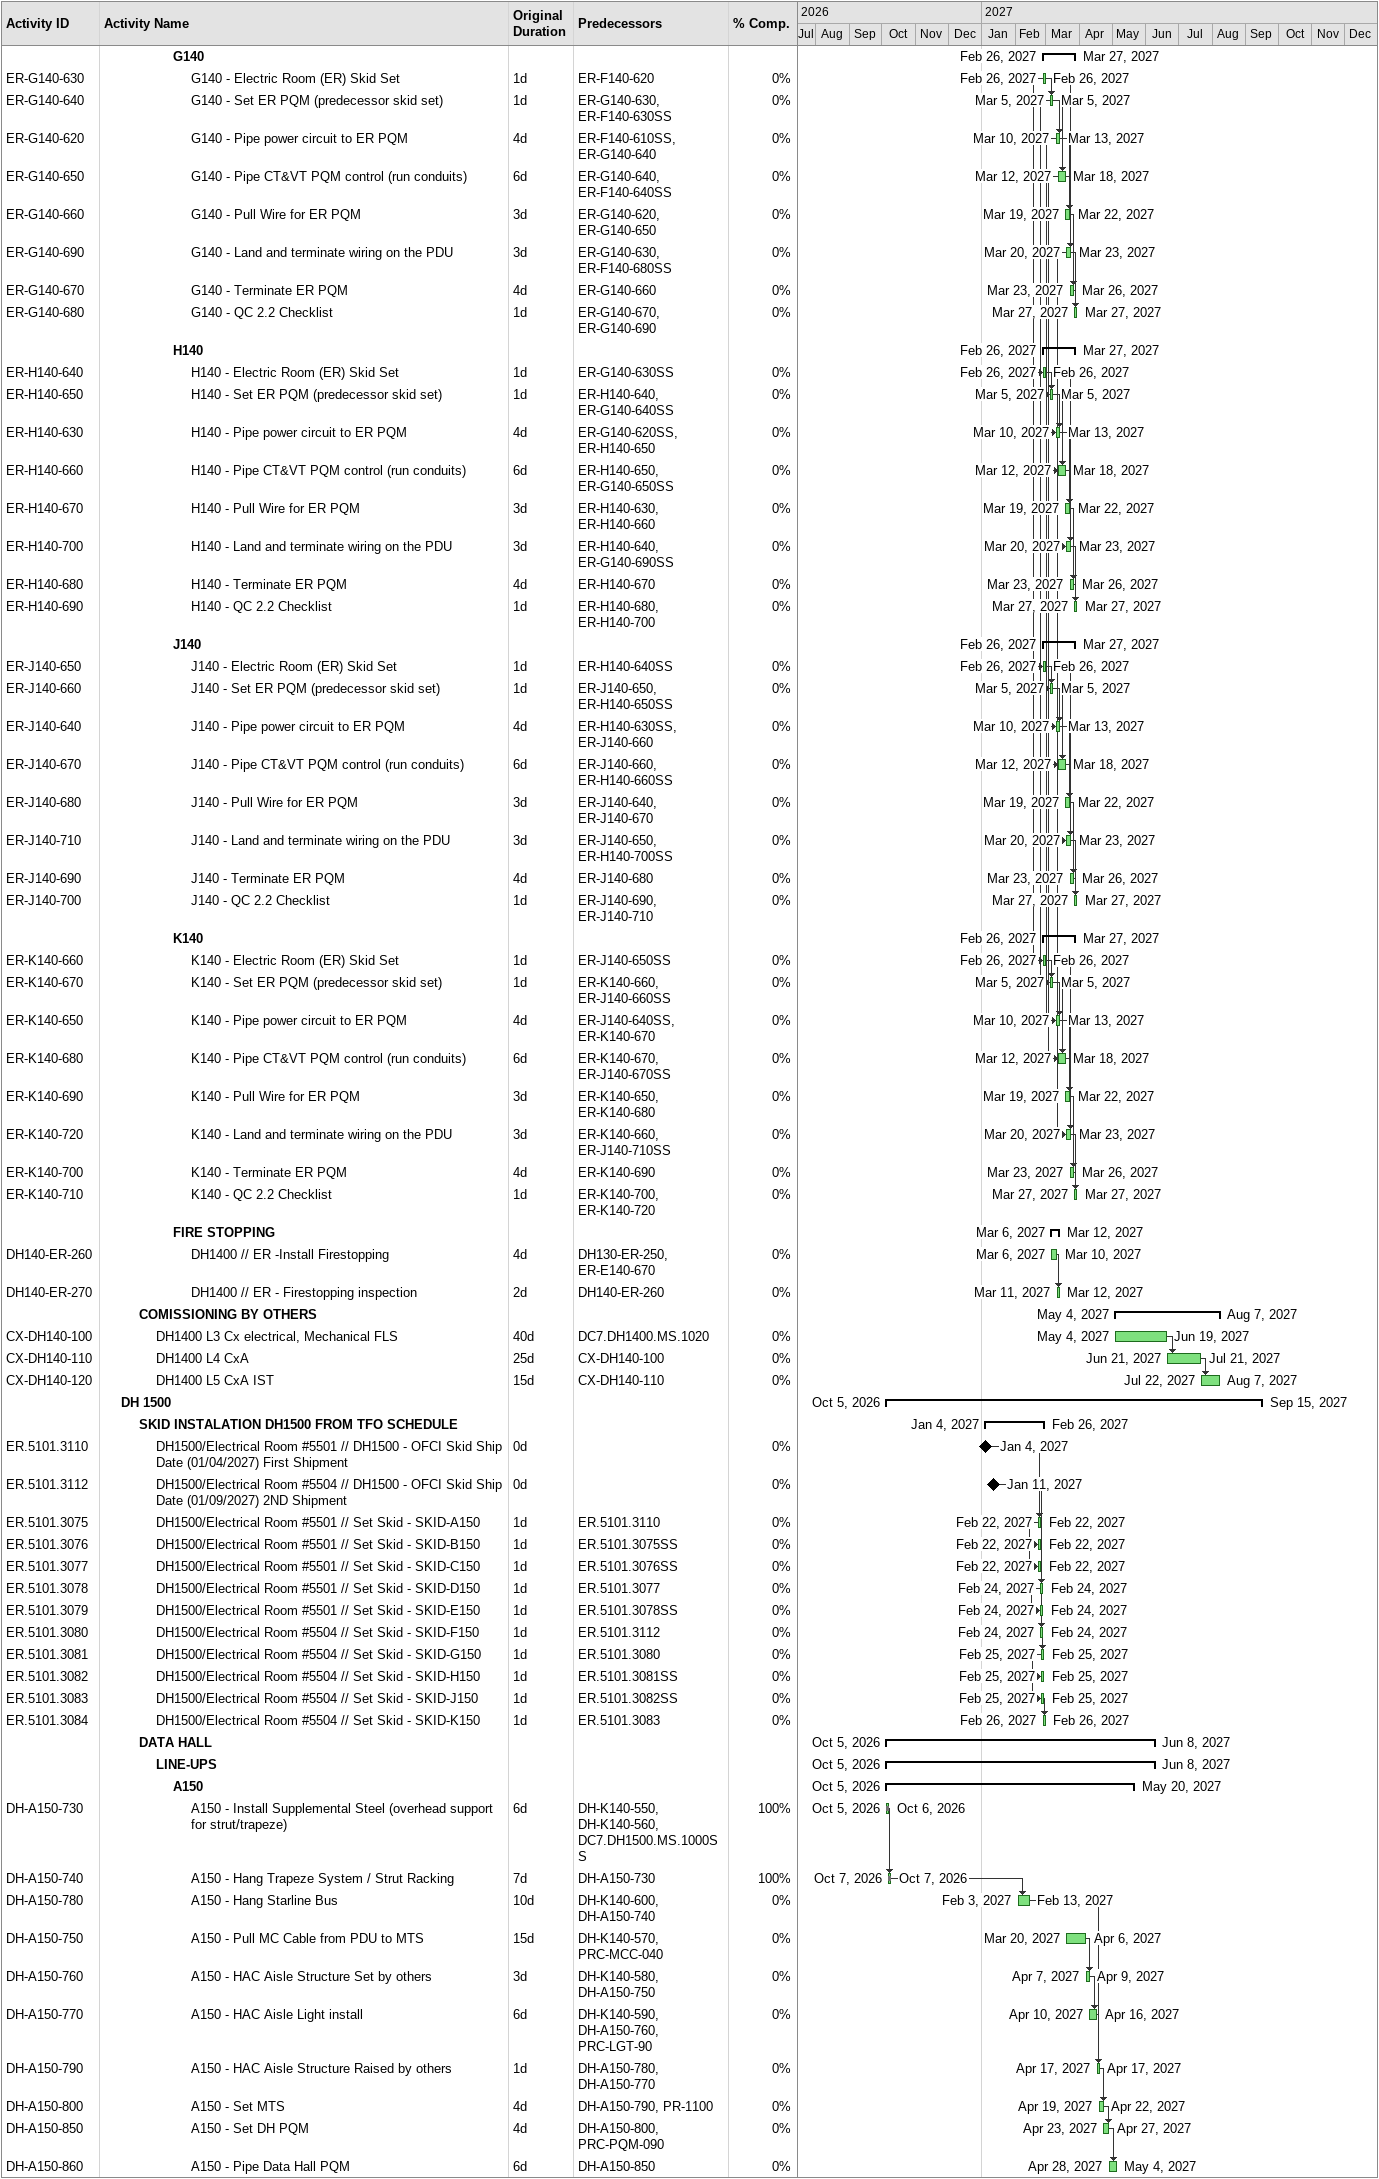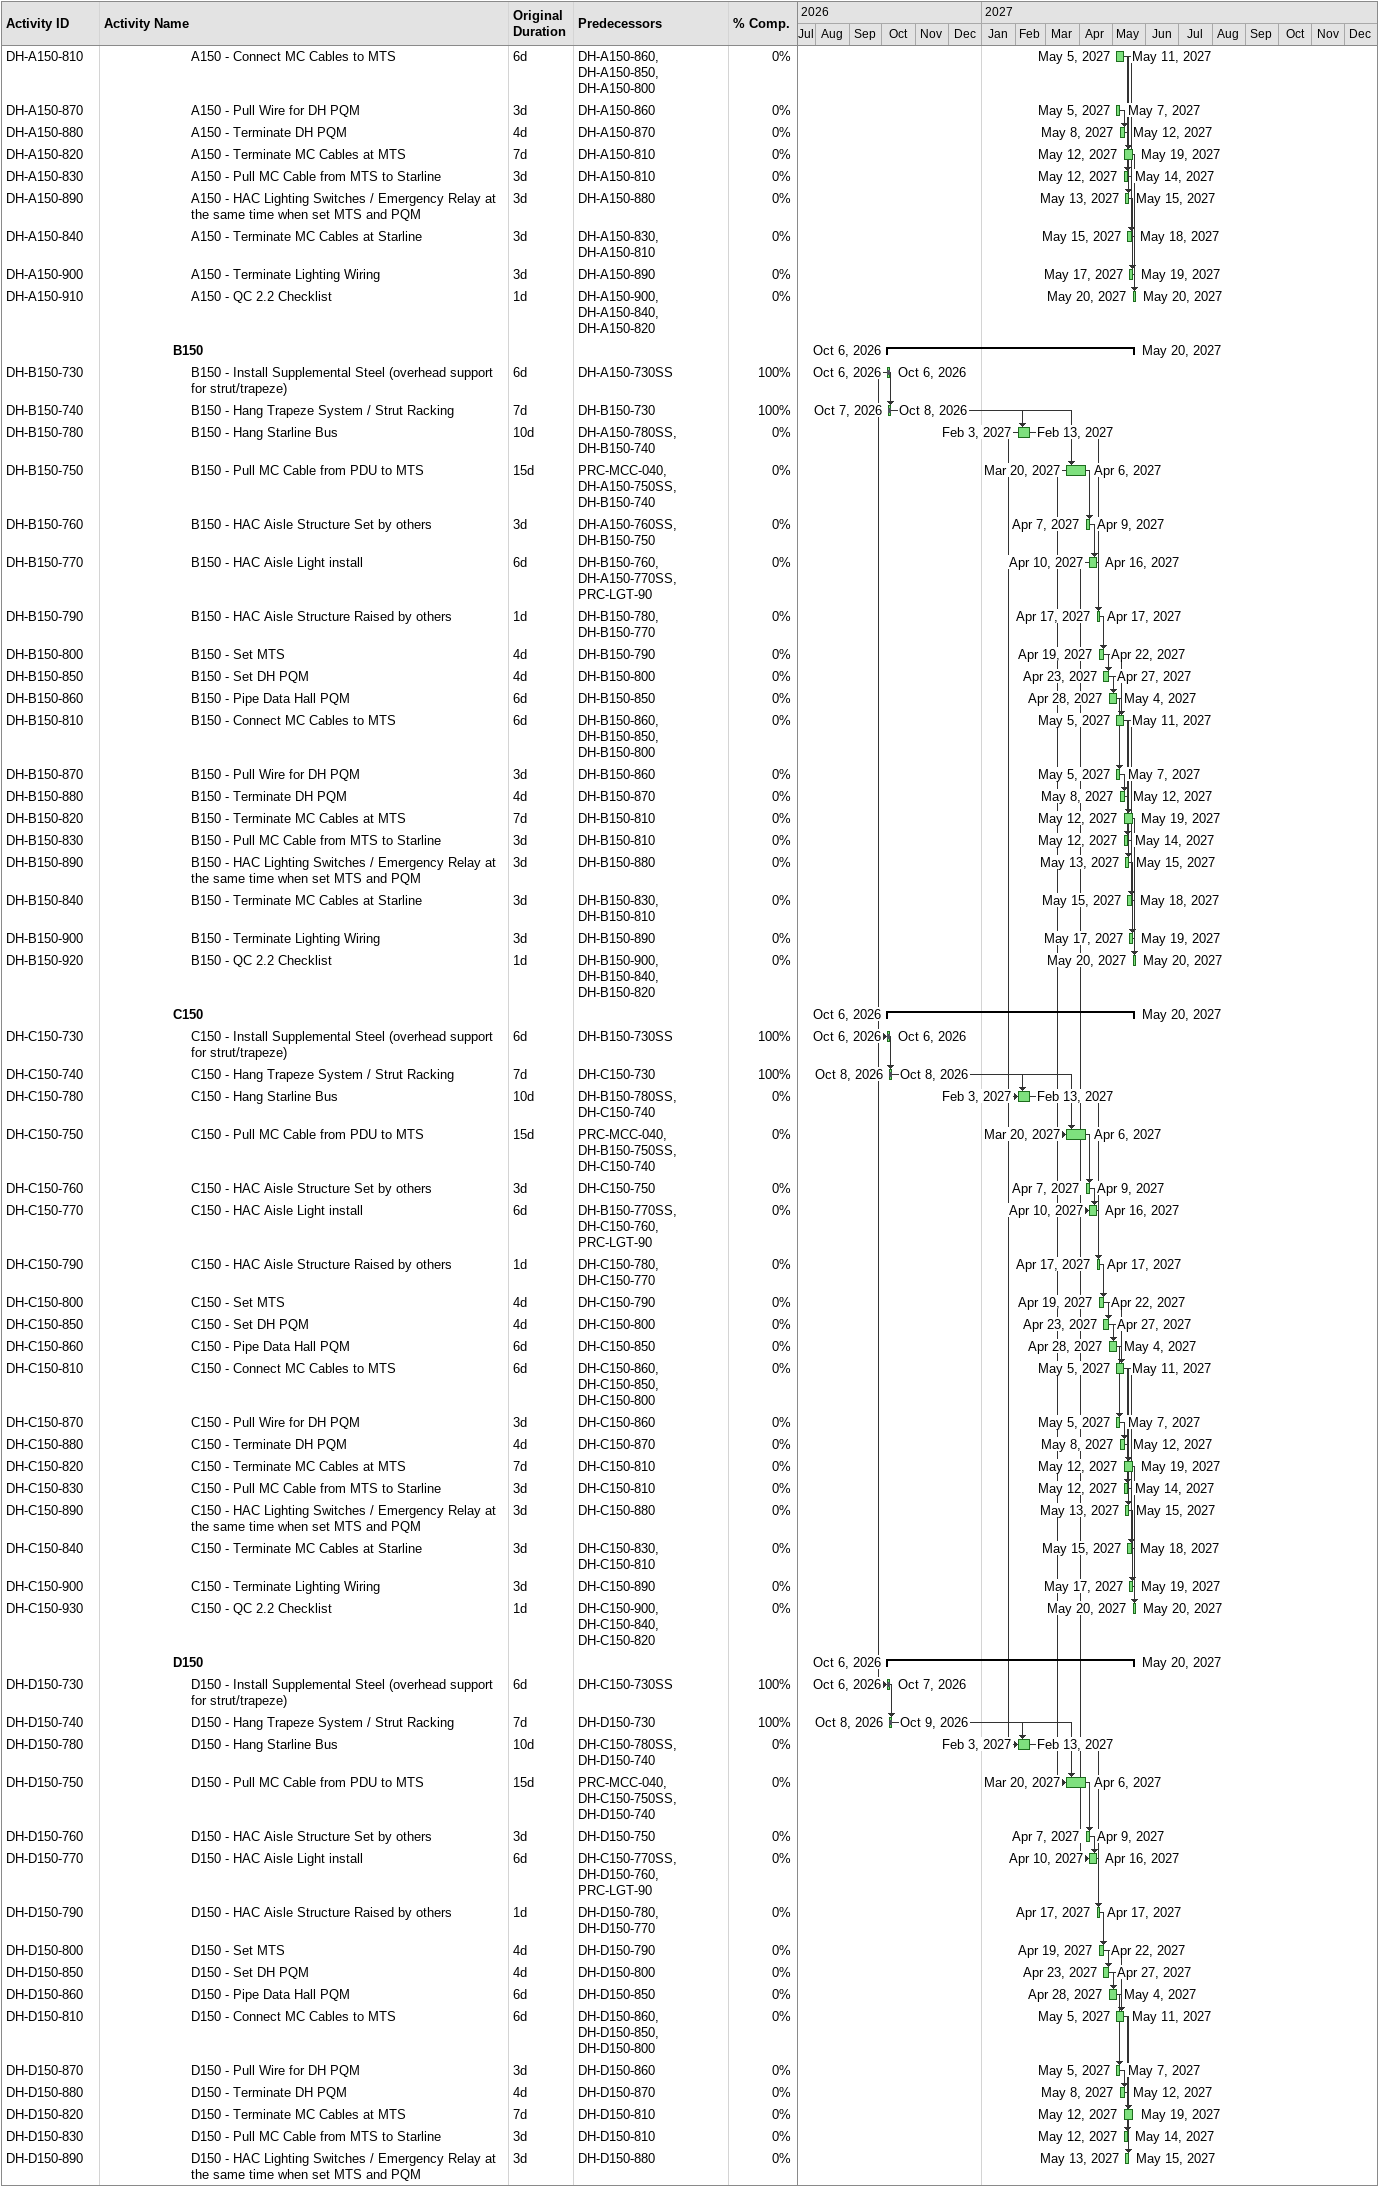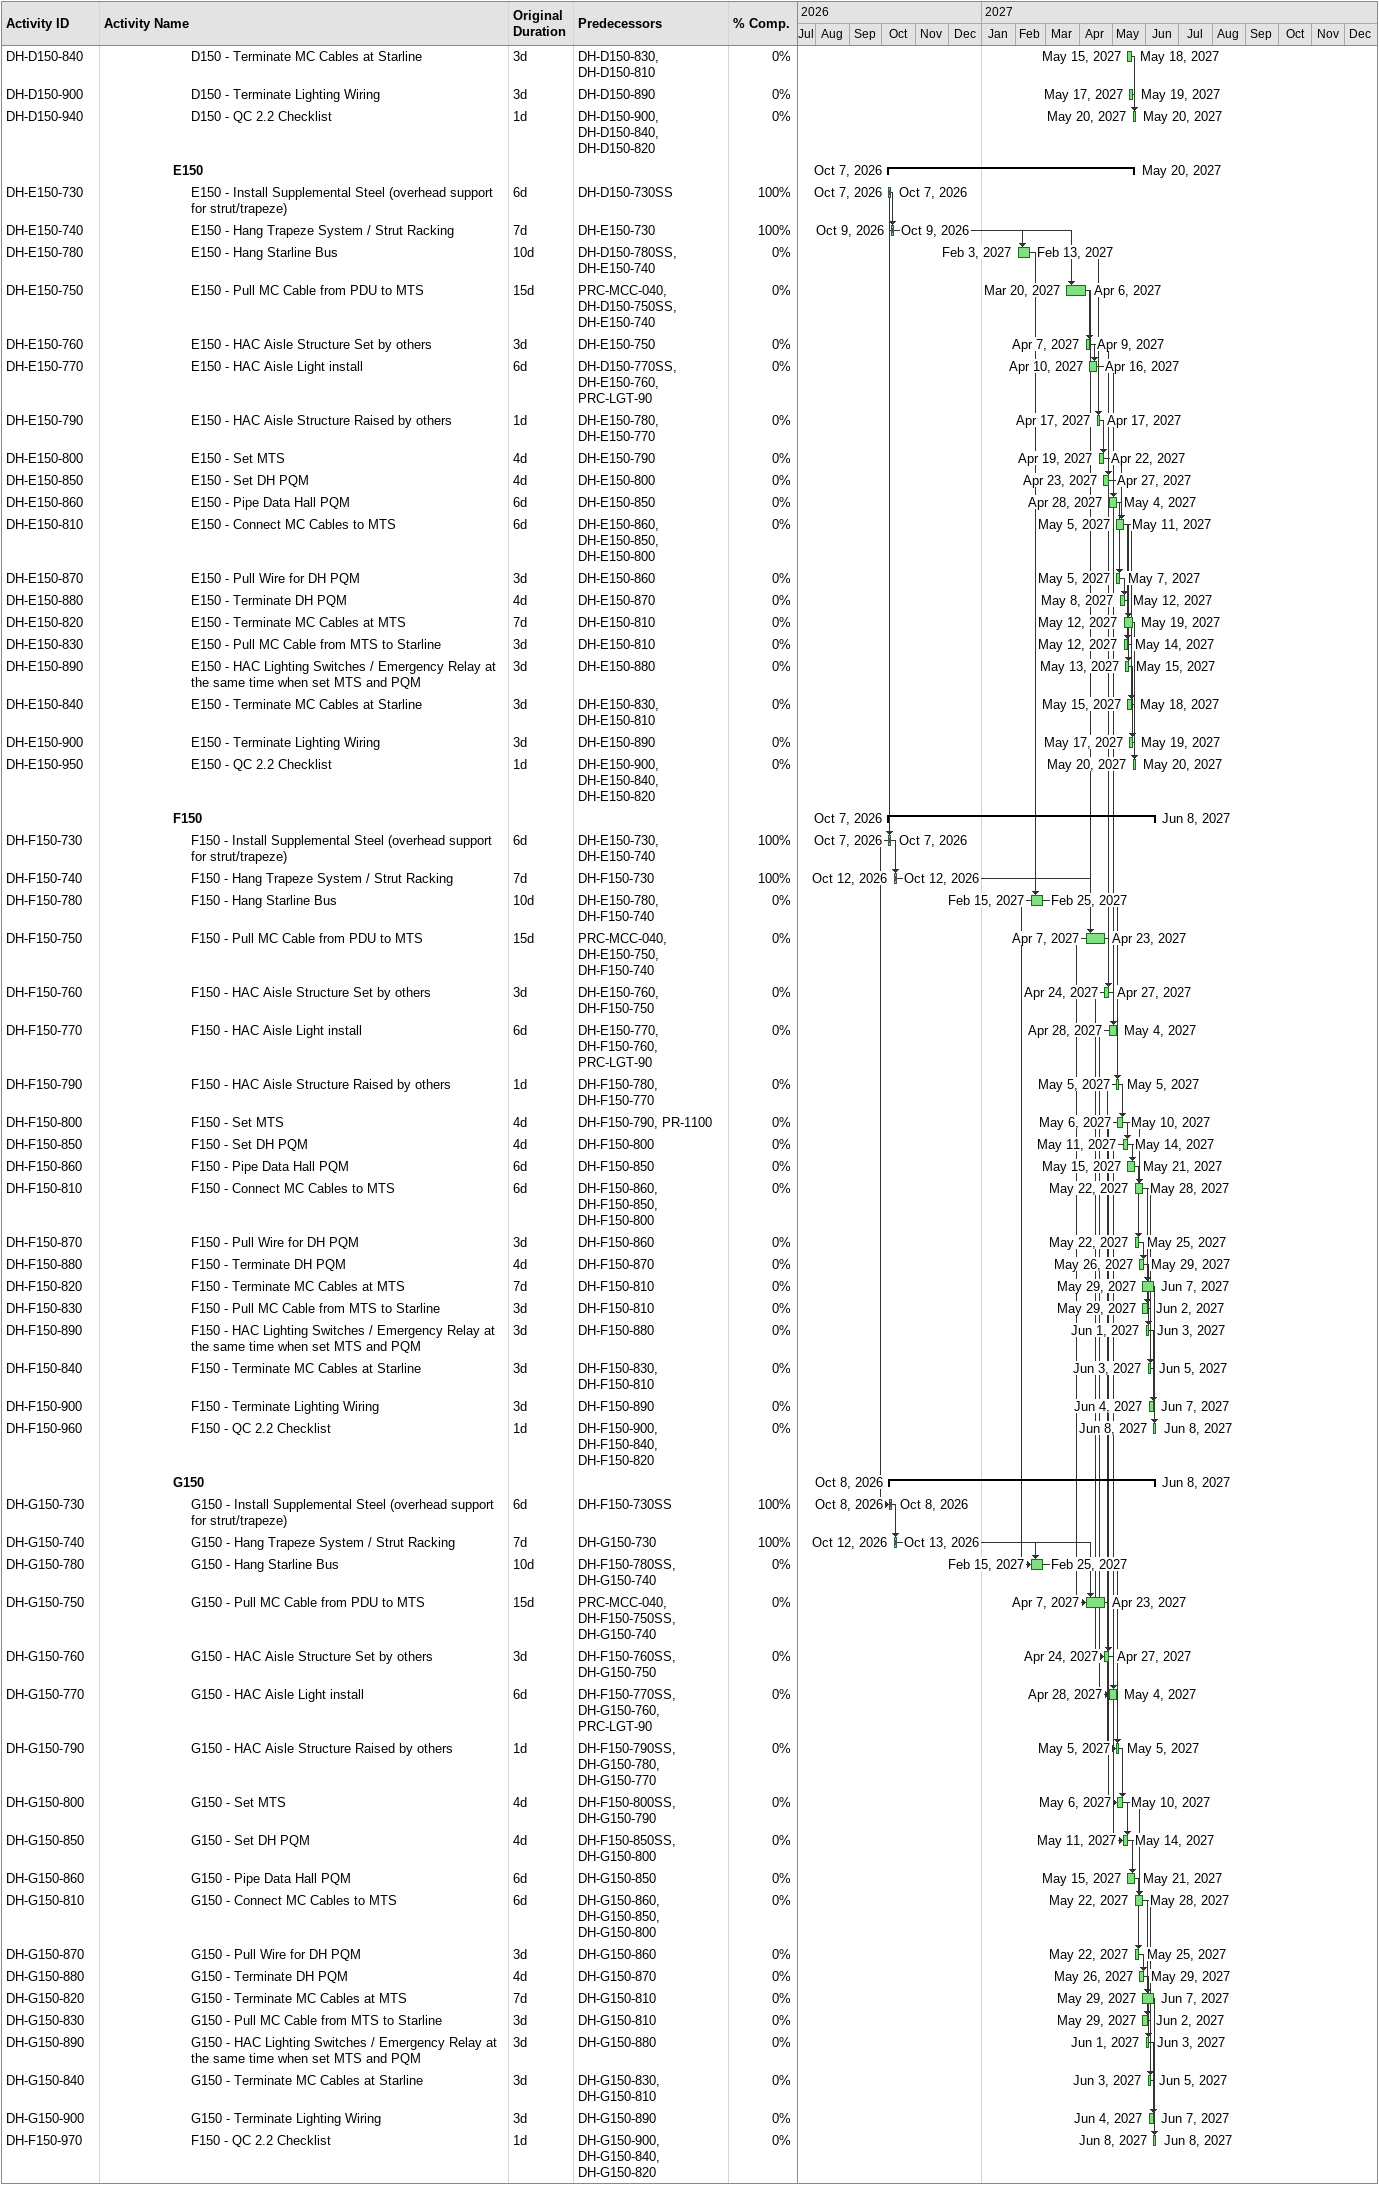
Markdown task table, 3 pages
| ID | Level | Task | Original duration | Start | Finish | Predecessors | % complete |
|---|---|---|---|---|---|---|---|
|  | 5 | **G140** |  | 2027-02-26 | 2027-03-27 |  |  |
| ER-G140-630 | 6 | G140 - Electric Room (ER) Skid Set | 1d | 2027-02-26 | 2027-02-26 | ER-F140-620 | 0 |
| ER-G140-640 | 6 | G140 - Set ER PQM (predecessor skid set) | 1d | 2027-03-05 | 2027-03-05 | ER-G140-630, ER-F140-630SS | 0 |
| ER-G140-620 | 6 | G140 - Pipe power circuit to ER PQM | 4d | 2027-03-10 | 2027-03-13 | ER-F140-610SS, ER-G140-640 | 0 |
| ER-G140-650 | 6 | G140 - Pipe CT&VT PQM control (run conduits) | 6d | 2027-03-12 | 2027-03-18 | ER-G140-640, ER-F140-640SS | 0 |
| ER-G140-660 | 6 | G140 - Pull Wire for ER PQM | 3d | 2027-03-19 | 2027-03-22 | ER-G140-620, ER-G140-650 | 0 |
| ER-G140-690 | 6 | G140 - Land and terminate wiring on the PDU | 3d | 2027-03-20 | 2027-03-23 | ER-G140-630, ER-F140-680SS | 0 |
| ER-G140-670 | 6 | G140 - Terminate ER PQM | 4d | 2027-03-23 | 2027-03-26 | ER-G140-660 | 0 |
| ER-G140-680 | 6 | G140 - QC 2.2 Checklist | 1d | 2027-03-27 | 2027-03-27 | ER-G140-670, ER-G140-690 | 0 |
|  | 5 | **H140** |  | 2027-02-26 | 2027-03-27 |  |  |
| ER-H140-640 | 6 | H140 - Electric Room (ER) Skid Set | 1d | 2027-02-26 | 2027-02-26 | ER-G140-630SS | 0 |
| ER-H140-650 | 6 | H140 - Set ER PQM (predecessor skid set) | 1d | 2027-03-05 | 2027-03-05 | ER-H140-640, ER-G140-640SS | 0 |
| ER-H140-630 | 6 | H140 - Pipe power circuit to ER PQM | 4d | 2027-03-10 | 2027-03-13 | ER-G140-620SS, ER-H140-650 | 0 |
| ER-H140-660 | 6 | H140 - Pipe CT&VT PQM control (run conduits) | 6d | 2027-03-12 | 2027-03-18 | ER-H140-650, ER-G140-650SS | 0 |
| ER-H140-670 | 6 | H140 - Pull Wire for ER PQM | 3d | 2027-03-19 | 2027-03-22 | ER-H140-630, ER-H140-660 | 0 |
| ER-H140-700 | 6 | H140 - Land and terminate wiring on the PDU | 3d | 2027-03-20 | 2027-03-23 | ER-H140-640, ER-G140-690SS | 0 |
| ER-H140-680 | 6 | H140 - Terminate ER PQM | 4d | 2027-03-23 | 2027-03-26 | ER-H140-670 | 0 |
| ER-H140-690 | 6 | H140 - QC 2.2 Checklist | 1d | 2027-03-27 | 2027-03-27 | ER-H140-680, ER-H140-700 | 0 |
|  | 5 | **J140** |  | 2027-02-26 | 2027-03-27 |  |  |
| ER-J140-650 | 6 | J140 - Electric Room (ER) Skid Set | 1d | 2027-02-26 | 2027-02-26 | ER-H140-640SS | 0 |
| ER-J140-660 | 6 | J140 - Set ER PQM (predecessor skid set) | 1d | 2027-03-05 | 2027-03-05 | ER-J140-650, ER-H140-650SS | 0 |
| ER-J140-640 | 6 | J140 - Pipe power circuit to ER PQM | 4d | 2027-03-10 | 2027-03-13 | ER-H140-630SS, ER-J140-660 | 0 |
| ER-J140-670 | 6 | J140 - Pipe CT&VT PQM control (run conduits) | 6d | 2027-03-12 | 2027-03-18 | ER-J140-660, ER-H140-660SS | 0 |
| ER-J140-680 | 6 | J140 - Pull Wire for ER PQM | 3d | 2027-03-19 | 2027-03-22 | ER-J140-640, ER-J140-670 | 0 |
| ER-J140-710 | 6 | J140 - Land and terminate wiring on the PDU | 3d | 2027-03-20 | 2027-03-23 | ER-J140-650, ER-H140-700SS | 0 |
| ER-J140-690 | 6 | J140 - Terminate ER PQM | 4d | 2027-03-23 | 2027-03-26 | ER-J140-680 | 0 |
| ER-J140-700 | 6 | J140 - QC 2.2 Checklist | 1d | 2027-03-27 | 2027-03-27 | ER-J140-690, ER-J140-710 | 0 |
|  | 5 | **K140** |  | 2027-02-26 | 2027-03-27 |  |  |
| ER-K140-660 | 6 | K140 - Electric Room (ER) Skid Set | 1d | 2027-02-26 | 2027-02-26 | ER-J140-650SS | 0 |
| ER-K140-670 | 6 | K140 - Set ER PQM (predecessor skid set) | 1d | 2027-03-05 | 2027-03-05 | ER-K140-660, ER-J140-660SS | 0 |
| ER-K140-650 | 6 | K140 - Pipe power circuit to ER PQM | 4d | 2027-03-10 | 2027-03-13 | ER-J140-640SS, ER-K140-670 | 0 |
| ER-K140-680 | 6 | K140 - Pipe CT&VT PQM control (run conduits) | 6d | 2027-03-12 | 2027-03-18 | ER-K140-670, ER-J140-670SS | 0 |
| ER-K140-690 | 6 | K140 - Pull Wire for ER PQM | 3d | 2027-03-19 | 2027-03-22 | ER-K140-650, ER-K140-680 | 0 |
| ER-K140-720 | 6 | K140 - Land and terminate wiring on the PDU | 3d | 2027-03-20 | 2027-03-23 | ER-K140-660, ER-J140-710SS | 0 |
| ER-K140-700 | 6 | K140 - Terminate ER PQM | 4d | 2027-03-23 | 2027-03-26 | ER-K140-690 | 0 |
| ER-K140-710 | 6 | K140 - QC 2.2 Checklist | 1d | 2027-03-27 | 2027-03-27 | ER-K140-700, ER-K140-720 | 0 |
|  | 5 | **FIRE STOPPING** |  | 2027-03-06 | 2027-03-12 |  |  |
| DH140-ER-260 | 6 | DH1400 // ER -Install Firestopping | 4d | 2027-03-06 | 2027-03-10 | DH130-ER-250, ER-E140-670 | 0 |
| DH140-ER-270 | 6 | DH1400 // ER - Firestopping inspection | 2d | 2027-03-11 | 2027-03-12 | DH140-ER-260 | 0 |
|  | 3 | **COMISSIONING BY OTHERS** |  | 2027-05-04 | 2027-08-07 |  |  |
| CX-DH140-100 | 4 | DH1400 L3 Cx electrical, Mechanical FLS | 40d | 2027-05-04 | 2027-06-19 | DC7.DH1400.MS.1020 | 0 |
| CX-DH140-110 | 4 | DH1400 L4 CxA | 25d | 2027-06-21 | 2027-07-21 | CX-DH140-100 | 0 |
| CX-DH140-120 | 4 | DH1400 L5 CxA IST | 15d | 2027-07-22 | 2027-08-07 | CX-DH140-110 | 0 |
|  | 2 | **DH 1500** |  | 2026-10-05 | 2027-09-15 |  |  |
|  | 3 | **SKID INSTALATION DH1500 FROM TFO SCHEDULE** |  | 2027-01-04 | 2027-02-26 |  |  |
| ER.5101.3110 | 4 | DH1500/Electrical Room #5501 // DH1500 - OFCI Skid Ship Date (01/04/2027) First Shipment | 0d | 2027-01-04 | 2027-01-04 |  | 0 |
| ER.5101.3112 | 4 | DH1500/Electrical Room #5504 // DH1500 - OFCI Skid Ship Date (01/09/2027) 2ND Shipment | 0d | 2027-01-11 | 2027-01-11 |  | 0 |
| ER.5101.3075 | 4 | DH1500/Electrical Room #5501 // Set Skid - SKID-A150 | 1d | 2027-02-22 | 2027-02-22 | ER.5101.3110 | 0 |
| ER.5101.3076 | 4 | DH1500/Electrical Room #5501 // Set Skid - SKID-B150 | 1d | 2027-02-22 | 2027-02-22 | ER.5101.3075SS | 0 |
| ER.5101.3077 | 4 | DH1500/Electrical Room #5501 // Set Skid - SKID-C150 | 1d | 2027-02-22 | 2027-02-22 | ER.5101.3076SS | 0 |
| ER.5101.3078 | 4 | DH1500/Electrical Room #5501 // Set Skid - SKID-D150 | 1d | 2027-02-24 | 2027-02-24 | ER.5101.3077 | 0 |
| ER.5101.3079 | 4 | DH1500/Electrical Room #5501 // Set Skid - SKID-E150 | 1d | 2027-02-24 | 2027-02-24 | ER.5101.3078SS | 0 |
| ER.5101.3080 | 4 | DH1500/Electrical Room #5504 // Set Skid - SKID-F150 | 1d | 2027-02-24 | 2027-02-24 | ER.5101.3112 | 0 |
| ER.5101.3081 | 4 | DH1500/Electrical Room #5504 // Set Skid - SKID-G150 | 1d | 2027-02-25 | 2027-02-25 | ER.5101.3080 | 0 |
| ER.5101.3082 | 4 | DH1500/Electrical Room #5504 // Set Skid - SKID-H150 | 1d | 2027-02-25 | 2027-02-25 | ER.5101.3081SS | 0 |
| ER.5101.3083 | 4 | DH1500/Electrical Room #5504 // Set Skid - SKID-J150 | 1d | 2027-02-25 | 2027-02-25 | ER.5101.3082SS | 0 |
| ER.5101.3084 | 4 | DH1500/Electrical Room #5504 // Set Skid - SKID-K150 | 1d | 2027-02-26 | 2027-02-26 | ER.5101.3083 | 0 |
|  | 3 | **DATA HALL** |  | 2026-10-05 | 2027-06-08 |  |  |
|  | 4 | **LINE-UPS** |  | 2026-10-05 | 2027-06-08 |  |  |
|  | 5 | **A150** |  | 2026-10-05 | 2027-05-20 |  |  |
| DH-A150-730 | 6 | A150 - Install Supplemental Steel (overhead support for strut/trapeze) | 6d | 2026-10-05 | 2026-10-06 | DH-K140-550, DH-K140-560, DC7.DH1500.MS.1000SS | 100 |
| DH-A150-740 | 6 | A150 - Hang Trapeze System / Strut Racking | 7d | 2026-10-07 | 2026-10-07 | DH-A150-730 | 100 |
| DH-A150-780 | 6 | A150 - Hang Starline Bus | 10d | 2027-02-03 | 2027-02-13 | DH-K140-600, DH-A150-740 | 0 |
| DH-A150-750 | 6 | A150 - Pull MC Cable from PDU to MTS | 15d | 2027-03-20 | 2027-04-06 | DH-K140-570, PRC-MCC-040 | 0 |
| DH-A150-760 | 6 | A150 - HAC Aisle Structure Set by others | 3d | 2027-04-07 | 2027-04-09 | DH-K140-580, DH-A150-750 | 0 |
| DH-A150-770 | 6 | A150 - HAC Aisle Light install | 6d | 2027-04-10 | 2027-04-16 | DH-K140-590, DH-A150-760, PRC-LGT-90 | 0 |
| DH-A150-790 | 6 | A150 - HAC Aisle Structure Raised by others | 1d | 2027-04-17 | 2027-04-17 | DH-A150-780, DH-A150-770 | 0 |
| DH-A150-800 | 6 | A150 - Set MTS | 4d | 2027-04-19 | 2027-04-22 | DH-A150-790, PR-1100 | 0 |
| DH-A150-850 | 6 | A150 - Set DH PQM | 4d | 2027-04-23 | 2027-04-27 | DH-A150-800, PRC-PQM-090 | 0 |
| DH-A150-860 | 6 | A150 - Pipe Data Hall PQM | 6d | 2027-04-28 | 2027-05-04 | DH-A150-850 | 0 |
| DH-A150-810 | 6 | A150 - Connect MC Cables to MTS | 6d | 2027-05-05 | 2027-05-11 | DH-A150-860, DH-A150-850, DH-A150-800 | 0 |
| DH-A150-870 | 6 | A150 - Pull Wire for DH PQM | 3d | 2027-05-05 | 2027-05-07 | DH-A150-860 | 0 |
| DH-A150-880 | 6 | A150 - Terminate DH PQM | 4d | 2027-05-08 | 2027-05-12 | DH-A150-870 | 0 |
| DH-A150-820 | 6 | A150 - Terminate MC Cables at MTS | 7d | 2027-05-12 | 2027-05-19 | DH-A150-810 | 0 |
| DH-A150-830 | 6 | A150 - Pull MC Cable from MTS to Starline | 3d | 2027-05-12 | 2027-05-14 | DH-A150-810 | 0 |
| DH-A150-890 | 6 | A150 - HAC Lighting Switches / Emergency Relay at the same time when set MTS and PQM | 3d | 2027-05-13 | 2027-05-15 | DH-A150-880 | 0 |
| DH-A150-840 | 6 | A150 - Terminate MC Cables at Starline | 3d | 2027-05-15 | 2027-05-18 | DH-A150-830, DH-A150-810 | 0 |
| DH-A150-900 | 6 | A150 - Terminate Lighting Wiring | 3d | 2027-05-17 | 2027-05-19 | DH-A150-890 | 0 |
| DH-A150-910 | 6 | A150 - QC 2.2 Checklist | 1d | 2027-05-20 | 2027-05-20 | DH-A150-900, DH-A150-840, DH-A150-820 | 0 |
|  | 5 | **B150** |  | 2026-10-06 | 2027-05-20 |  |  |
| DH-B150-730 | 6 | B150 - Install Supplemental Steel (overhead support for strut/trapeze) | 6d | 2026-10-06 | 2026-10-06 | DH-A150-730SS | 100 |
| DH-B150-740 | 6 | B150 - Hang Trapeze System / Strut Racking | 7d | 2026-10-07 | 2026-10-08 | DH-B150-730 | 100 |
| DH-B150-780 | 6 | B150 - Hang Starline Bus | 10d | 2027-02-03 | 2027-02-13 | DH-A150-780SS, DH-B150-740 | 0 |
| DH-B150-750 | 6 | B150 - Pull MC Cable from PDU to MTS | 15d | 2027-03-20 | 2027-04-06 | PRC-MCC-040, DH-A150-750SS, DH-B150-740 | 0 |
| DH-B150-760 | 6 | B150 - HAC Aisle Structure Set by others | 3d | 2027-04-07 | 2027-04-09 | DH-A150-760SS, DH-B150-750 | 0 |
| DH-B150-770 | 6 | B150 - HAC Aisle Light install | 6d | 2027-04-10 | 2027-04-16 | DH-B150-760, DH-A150-770SS, PRC-LGT-90 | 0 |
| DH-B150-790 | 6 | B150 - HAC Aisle Structure Raised by others | 1d | 2027-04-17 | 2027-04-17 | DH-B150-780, DH-B150-770 | 0 |
| DH-B150-800 | 6 | B150 - Set MTS | 4d | 2027-04-19 | 2027-04-22 | DH-B150-790 | 0 |
| DH-B150-850 | 6 | B150 - Set DH PQM | 4d | 2027-04-23 | 2027-04-27 | DH-B150-800 | 0 |
| DH-B150-860 | 6 | B150 - Pipe Data Hall PQM | 6d | 2027-04-28 | 2027-05-04 | DH-B150-850 | 0 |
| DH-B150-810 | 6 | B150 - Connect MC Cables to MTS | 6d | 2027-05-05 | 2027-05-11 | DH-B150-860, DH-B150-850, DH-B150-800 | 0 |
| DH-B150-870 | 6 | B150 - Pull Wire for DH PQM | 3d | 2027-05-05 | 2027-05-07 | DH-B150-860 | 0 |
| DH-B150-880 | 6 | B150 - Terminate DH PQM | 4d | 2027-05-08 | 2027-05-12 | DH-B150-870 | 0 |
| DH-B150-820 | 6 | B150 - Terminate MC Cables at MTS | 7d | 2027-05-12 | 2027-05-19 | DH-B150-810 | 0 |
| DH-B150-830 | 6 | B150 - Pull MC Cable from MTS to Starline | 3d | 2027-05-12 | 2027-05-14 | DH-B150-810 | 0 |
| DH-B150-890 | 6 | B150 - HAC Lighting Switches / Emergency Relay at the same time when set MTS and PQM | 3d | 2027-05-13 | 2027-05-15 | DH-B150-880 | 0 |
| DH-B150-840 | 6 | B150 - Terminate MC Cables at Starline | 3d | 2027-05-15 | 2027-05-18 | DH-B150-830, DH-B150-810 | 0 |
| DH-B150-900 | 6 | B150 - Terminate Lighting Wiring | 3d | 2027-05-17 | 2027-05-19 | DH-B150-890 | 0 |
| DH-B150-920 | 6 | B150 - QC 2.2 Checklist | 1d | 2027-05-20 | 2027-05-20 | DH-B150-900, DH-B150-840, DH-B150-820 | 0 |
|  | 5 | **C150** |  | 2026-10-06 | 2027-05-20 |  |  |
| DH-C150-730 | 6 | C150 - Install Supplemental Steel (overhead support for strut/trapeze) | 6d | 2026-10-06 | 2026-10-06 | DH-B150-730SS | 100 |
| DH-C150-740 | 6 | C150 - Hang Trapeze System / Strut Racking | 7d | 2026-10-08 | 2026-10-08 | DH-C150-730 | 100 |
| DH-C150-780 | 6 | C150 - Hang Starline Bus | 10d | 2027-02-03 | 2027-02-13 | DH-B150-780SS, DH-C150-740 | 0 |
| DH-C150-750 | 6 | C150 - Pull MC Cable from PDU to MTS | 15d | 2027-03-20 | 2027-04-06 | PRC-MCC-040, DH-B150-750SS, DH-C150-740 | 0 |
| DH-C150-760 | 6 | C150 - HAC Aisle Structure Set by others | 3d | 2027-04-07 | 2027-04-09 | DH-C150-750 | 0 |
| DH-C150-770 | 6 | C150 - HAC Aisle Light install | 6d | 2027-04-10 | 2027-04-16 | DH-B150-770SS, DH-C150-760, PRC-LGT-90 | 0 |
| DH-C150-790 | 6 | C150 - HAC Aisle Structure Raised by others | 1d | 2027-04-17 | 2027-04-17 | DH-C150-780, DH-C150-770 | 0 |
| DH-C150-800 | 6 | C150 - Set MTS | 4d | 2027-04-19 | 2027-04-22 | DH-C150-790 | 0 |
| DH-C150-850 | 6 | C150 - Set DH PQM | 4d | 2027-04-23 | 2027-04-27 | DH-C150-800 | 0 |
| DH-C150-860 | 6 | C150 - Pipe Data Hall PQM | 6d | 2027-04-28 | 2027-05-04 | DH-C150-850 | 0 |
| DH-C150-810 | 6 | C150 - Connect MC Cables to MTS | 6d | 2027-05-05 | 2027-05-11 | DH-C150-860, DH-C150-850, DH-C150-800 | 0 |
| DH-C150-870 | 6 | C150 - Pull Wire for DH PQM | 3d | 2027-05-05 | 2027-05-07 | DH-C150-860 | 0 |
| DH-C150-880 | 6 | C150 - Terminate DH PQM | 4d | 2027-05-08 | 2027-05-12 | DH-C150-870 | 0 |
| DH-C150-820 | 6 | C150 - Terminate MC Cables at MTS | 7d | 2027-05-12 | 2027-05-19 | DH-C150-810 | 0 |
| DH-C150-830 | 6 | C150 - Pull MC Cable from MTS to Starline | 3d | 2027-05-12 | 2027-05-14 | DH-C150-810 | 0 |
| DH-C150-890 | 6 | C150 - HAC Lighting Switches / Emergency Relay at the same time when set MTS and PQM | 3d | 2027-05-13 | 2027-05-15 | DH-C150-880 | 0 |
| DH-C150-840 | 6 | C150 - Terminate MC Cables at Starline | 3d | 2027-05-15 | 2027-05-18 | DH-C150-830, DH-C150-810 | 0 |
| DH-C150-900 | 6 | C150 - Terminate Lighting Wiring | 3d | 2027-05-17 | 2027-05-19 | DH-C150-890 | 0 |
| DH-C150-930 | 6 | C150 - QC 2.2 Checklist | 1d | 2027-05-20 | 2027-05-20 | DH-C150-900, DH-C150-840, DH-C150-820 | 0 |
|  | 5 | **D150** |  | 2026-10-06 | 2027-05-20 |  |  |
| DH-D150-730 | 6 | D150 - Install Supplemental Steel (overhead support for strut/trapeze) | 6d | 2026-10-06 | 2026-10-07 | DH-C150-730SS | 100 |
| DH-D150-740 | 6 | D150 - Hang Trapeze System / Strut Racking | 7d | 2026-10-08 | 2026-10-09 | DH-D150-730 | 100 |
| DH-D150-780 | 6 | D150 - Hang Starline Bus | 10d | 2027-02-03 | 2027-02-13 | DH-C150-780SS, DH-D150-740 | 0 |
| DH-D150-750 | 6 | D150 - Pull MC Cable from PDU to MTS | 15d | 2027-03-20 | 2027-04-06 | PRC-MCC-040, DH-C150-750SS, DH-D150-740 | 0 |
| DH-D150-760 | 6 | D150 - HAC Aisle Structure Set by others | 3d | 2027-04-07 | 2027-04-09 | DH-D150-750 | 0 |
| DH-D150-770 | 6 | D150 - HAC Aisle Light install | 6d | 2027-04-10 | 2027-04-16 | DH-C150-770SS, DH-D150-760, PRC-LGT-90 | 0 |
| DH-D150-790 | 6 | D150 - HAC Aisle Structure Raised by others | 1d | 2027-04-17 | 2027-04-17 | DH-D150-780, DH-D150-770 | 0 |
| DH-D150-800 | 6 | D150 - Set MTS | 4d | 2027-04-19 | 2027-04-22 | DH-D150-790 | 0 |
| DH-D150-850 | 6 | D150 - Set DH PQM | 4d | 2027-04-23 | 2027-04-27 | DH-D150-800 | 0 |
| DH-D150-860 | 6 | D150 - Pipe Data Hall PQM | 6d | 2027-04-28 | 2027-05-04 | DH-D150-850 | 0 |
| DH-D150-810 | 6 | D150 - Connect MC Cables to MTS | 6d | 2027-05-05 | 2027-05-11 | DH-D150-860, DH-D150-850, DH-D150-800 | 0 |
| DH-D150-870 | 6 | D150 - Pull Wire for DH PQM | 3d | 2027-05-05 | 2027-05-07 | DH-D150-860 | 0 |
| DH-D150-880 | 6 | D150 - Terminate DH PQM | 4d | 2027-05-08 | 2027-05-12 | DH-D150-870 | 0 |
| DH-D150-820 | 6 | D150 - Terminate MC Cables at MTS | 7d | 2027-05-12 | 2027-05-19 | DH-D150-810 | 0 |
| DH-D150-830 | 6 | D150 - Pull MC Cable from MTS to Starline | 3d | 2027-05-12 | 2027-05-14 | DH-D150-810 | 0 |
| DH-D150-890 | 6 | D150 - HAC Lighting Switches / Emergency Relay at the same time when set MTS and PQM | 3d | 2027-05-13 | 2027-05-15 | DH-D150-880 | 0 |
| DH-D150-840 | 6 | D150 - Terminate MC Cables at Starline | 3d | 2027-05-15 | 2027-05-18 | DH-D150-830, DH-D150-810 | 0 |
| DH-D150-900 | 6 | D150 - Terminate Lighting Wiring | 3d | 2027-05-17 | 2027-05-19 | DH-D150-890 | 0 |
| DH-D150-940 | 6 | D150 - QC 2.2 Checklist | 1d | 2027-05-20 | 2027-05-20 | DH-D150-900, DH-D150-840, DH-D150-820 | 0 |
|  | 5 | **E150** |  | 2026-10-07 | 2027-05-20 |  |  |
| DH-E150-730 | 6 | E150 - Install Supplemental Steel (overhead support for strut/trapeze) | 6d | 2026-10-07 | 2026-10-07 | DH-D150-730SS | 100 |
| DH-E150-740 | 6 | E150 - Hang Trapeze System / Strut Racking | 7d | 2026-10-09 | 2026-10-09 | DH-E150-730 | 100 |
| DH-E150-780 | 6 | E150 - Hang Starline Bus | 10d | 2027-02-03 | 2027-02-13 | DH-D150-780SS, DH-E150-740 | 0 |
| DH-E150-750 | 6 | E150 - Pull MC Cable from PDU to MTS | 15d | 2027-03-20 | 2027-04-06 | PRC-MCC-040, DH-D150-750SS, DH-E150-740 | 0 |
| DH-E150-760 | 6 | E150 - HAC Aisle Structure Set by others | 3d | 2027-04-07 | 2027-04-09 | DH-E150-750 | 0 |
| DH-E150-770 | 6 | E150 - HAC Aisle Light install | 6d | 2027-04-10 | 2027-04-16 | DH-D150-770SS, DH-E150-760, PRC-LGT-90 | 0 |
| DH-E150-790 | 6 | E150 - HAC Aisle Structure Raised by others | 1d | 2027-04-17 | 2027-04-17 | DH-E150-780, DH-E150-770 | 0 |
| DH-E150-800 | 6 | E150 - Set MTS | 4d | 2027-04-19 | 2027-04-22 | DH-E150-790 | 0 |
| DH-E150-850 | 6 | E150 - Set DH PQM | 4d | 2027-04-23 | 2027-04-27 | DH-E150-800 | 0 |
| DH-E150-860 | 6 | E150 - Pipe Data Hall PQM | 6d | 2027-04-28 | 2027-05-04 | DH-E150-850 | 0 |
| DH-E150-810 | 6 | E150 - Connect MC Cables to MTS | 6d | 2027-05-05 | 2027-05-11 | DH-E150-860, DH-E150-850, DH-E150-800 | 0 |
| DH-E150-870 | 6 | E150 - Pull Wire for DH PQM | 3d | 2027-05-05 | 2027-05-07 | DH-E150-860 | 0 |
| DH-E150-880 | 6 | E150 - Terminate DH PQM | 4d | 2027-05-08 | 2027-05-12 | DH-E150-870 | 0 |
| DH-E150-820 | 6 | E150 - Terminate MC Cables at MTS | 7d | 2027-05-12 | 2027-05-19 | DH-E150-810 | 0 |
| DH-E150-830 | 6 | E150 - Pull MC Cable from MTS to Starline | 3d | 2027-05-12 | 2027-05-14 | DH-E150-810 | 0 |
| DH-E150-890 | 6 | E150 - HAC Lighting Switches / Emergency Relay at the same time when set MTS and PQM | 3d | 2027-05-13 | 2027-05-15 | DH-E150-880 | 0 |
| DH-E150-840 | 6 | E150 - Terminate MC Cables at Starline | 3d | 2027-05-15 | 2027-05-18 | DH-E150-830, DH-E150-810 | 0 |
| DH-E150-900 | 6 | E150 - Terminate Lighting Wiring | 3d | 2027-05-17 | 2027-05-19 | DH-E150-890 | 0 |
| DH-E150-950 | 6 | E150 - QC 2.2 Checklist | 1d | 2027-05-20 | 2027-05-20 | DH-E150-900, DH-E150-840, DH-E150-820 | 0 |
|  | 5 | **F150** |  | 2026-10-07 | 2027-06-08 |  |  |
| DH-F150-730 | 6 | F150 - Install Supplemental Steel (overhead support for strut/trapeze) | 6d | 2026-10-07 | 2026-10-07 | DH-E150-730, DH-E150-740 | 100 |
| DH-F150-740 | 6 | F150 - Hang Trapeze System / Strut Racking | 7d | 2026-10-12 | 2026-10-12 | DH-F150-730 | 100 |
| DH-F150-780 | 6 | F150 - Hang Starline Bus | 10d | 2027-02-15 | 2027-02-25 | DH-E150-780, DH-F150-740 | 0 |
| DH-F150-750 | 6 | F150 - Pull MC Cable from PDU to MTS | 15d | 2027-04-07 | 2027-04-23 | PRC-MCC-040, DH-E150-750, DH-F150-740 | 0 |
| DH-F150-760 | 6 | F150 - HAC Aisle Structure Set by others | 3d | 2027-04-24 | 2027-04-27 | DH-E150-760, DH-F150-750 | 0 |
| DH-F150-770 | 6 | F150 - HAC Aisle Light install | 6d | 2027-04-28 | 2027-05-04 | DH-E150-770, DH-F150-760, PRC-LGT-90 | 0 |
| DH-F150-790 | 6 | F150 - HAC Aisle Structure Raised by others | 1d | 2027-05-05 | 2027-05-05 | DH-F150-780, DH-F150-770 | 0 |
| DH-F150-800 | 6 | F150 - Set MTS | 4d | 2027-05-06 | 2027-05-10 | DH-F150-790, PR-1100 | 0 |
| DH-F150-850 | 6 | F150 - Set DH PQM | 4d | 2027-05-11 | 2027-05-14 | DH-F150-800 | 0 |
| DH-F150-860 | 6 | F150 - Pipe Data Hall PQM | 6d | 2027-05-15 | 2027-05-21 | DH-F150-850 | 0 |
| DH-F150-810 | 6 | F150 - Connect MC Cables to MTS | 6d | 2027-05-22 | 2027-05-28 | DH-F150-860, DH-F150-850, DH-F150-800 | 0 |
| DH-F150-870 | 6 | F150 - Pull Wire for DH PQM | 3d | 2027-05-22 | 2027-05-25 | DH-F150-860 | 0 |
| DH-F150-880 | 6 | F150 - Terminate DH PQM | 4d | 2027-05-26 | 2027-05-29 | DH-F150-870 | 0 |
| DH-F150-820 | 6 | F150 - Terminate MC Cables at MTS | 7d | 2027-05-29 | 2027-06-07 | DH-F150-810 | 0 |
| DH-F150-830 | 6 | F150 - Pull MC Cable from MTS to Starline | 3d | 2027-05-29 | 2027-06-02 | DH-F150-810 | 0 |
| DH-F150-890 | 6 | F150 - HAC Lighting Switches / Emergency Relay at the same time when set MTS and PQM | 3d | 2027-06-01 | 2027-06-03 | DH-F150-880 | 0 |
| DH-F150-840 | 6 | F150 - Terminate MC Cables at Starline | 3d | 2027-06-03 | 2027-06-05 | DH-F150-830, DH-F150-810 | 0 |
| DH-F150-900 | 6 | F150 - Terminate Lighting Wiring | 3d | 2027-06-04 | 2027-06-07 | DH-F150-890 | 0 |
| DH-F150-960 | 6 | F150 - QC 2.2 Checklist | 1d | 2027-06-08 | 2027-06-08 | DH-F150-900, DH-F150-840, DH-F150-820 | 0 |
|  | 5 | **G150** |  | 2026-10-08 | 2027-06-08 |  |  |
| DH-G150-730 | 6 | G150 - Install Supplemental Steel (overhead support for strut/trapeze) | 6d | 2026-10-08 | 2026-10-08 | DH-F150-730SS | 100 |
| DH-G150-740 | 6 | G150 - Hang Trapeze System / Strut Racking | 7d | 2026-10-12 | 2026-10-13 | DH-G150-730 | 100 |
| DH-G150-780 | 6 | G150 - Hang Starline Bus | 10d | 2027-02-15 | 2027-02-25 | DH-F150-780SS, DH-G150-740 | 0 |
| DH-G150-750 | 6 | G150 - Pull MC Cable from PDU to MTS | 15d | 2027-04-07 | 2027-04-23 | PRC-MCC-040, DH-F150-750SS, DH-G150-740 | 0 |
| DH-G150-760 | 6 | G150 - HAC Aisle Structure Set by others | 3d | 2027-04-24 | 2027-04-27 | DH-F150-760SS, DH-G150-750 | 0 |
| DH-G150-770 | 6 | G150 - HAC Aisle Light install | 6d | 2027-04-28 | 2027-05-04 | DH-F150-770SS, DH-G150-760, PRC-LGT-90 | 0 |
| DH-G150-790 | 6 | G150 - HAC Aisle Structure Raised by others | 1d | 2027-05-05 | 2027-05-05 | DH-F150-790SS, DH-G150-780, DH-G150-770 | 0 |
| DH-G150-800 | 6 | G150 - Set MTS | 4d | 2027-05-06 | 2027-05-10 | DH-F150-800SS, DH-G150-790 | 0 |
| DH-G150-850 | 6 | G150 - Set DH PQM | 4d | 2027-05-11 | 2027-05-14 | DH-F150-850SS, DH-G150-800 | 0 |
| DH-G150-860 | 6 | G150 - Pipe Data Hall PQM | 6d | 2027-05-15 | 2027-05-21 | DH-G150-850 | 0 |
| DH-G150-810 | 6 | G150 - Connect MC Cables to MTS | 6d | 2027-05-22 | 2027-05-28 | DH-G150-860, DH-G150-850, DH-G150-800 | 0 |
| DH-G150-870 | 6 | G150 - Pull Wire for DH PQM | 3d | 2027-05-22 | 2027-05-25 | DH-G150-860 | 0 |
| DH-G150-880 | 6 | G150 - Terminate DH PQM | 4d | 2027-05-26 | 2027-05-29 | DH-G150-870 | 0 |
| DH-G150-820 | 6 | G150 - Terminate MC Cables at MTS | 7d | 2027-05-29 | 2027-06-07 | DH-G150-810 | 0 |
| DH-G150-830 | 6 | G150 - Pull MC Cable from MTS to Starline | 3d | 2027-05-29 | 2027-06-02 | DH-G150-810 | 0 |
| DH-G150-890 | 6 | G150 - HAC Lighting Switches / Emergency Relay at the same time when set MTS and PQM | 3d | 2027-06-01 | 2027-06-03 | DH-G150-880 | 0 |
| DH-G150-840 | 6 | G150 - Terminate MC Cables at Starline | 3d | 2027-06-03 | 2027-06-05 | DH-G150-830, DH-G150-810 | 0 |
| DH-G150-900 | 6 | G150 - Terminate Lighting Wiring | 3d | 2027-06-04 | 2027-06-07 | DH-G150-890 | 0 |
| DH-F150-970 | 6 | F150 - QC 2.2 Checklist | 1d | 2027-06-08 | 2027-06-08 | DH-G150-900, DH-G150-840, DH-G150-820 | 0 |
